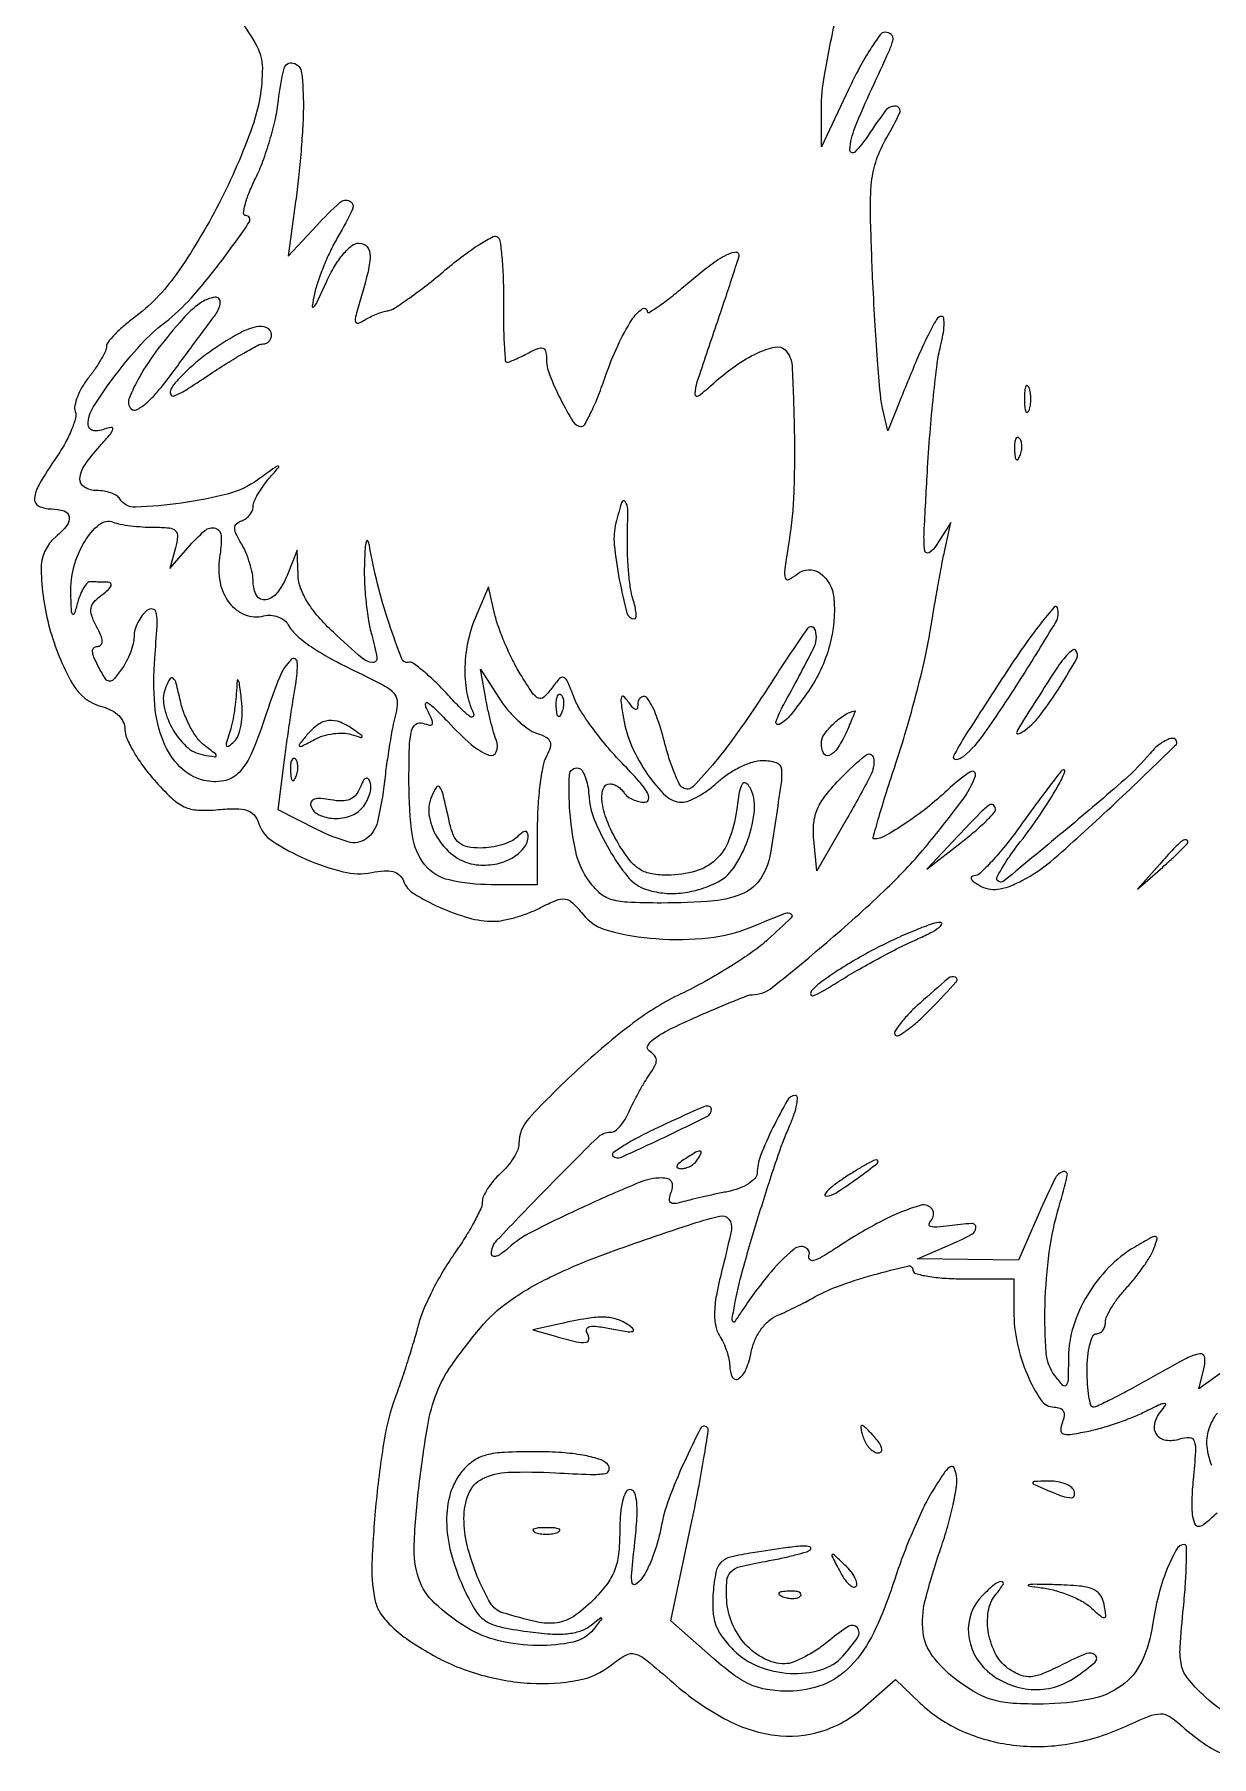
# Model space of a CAD drawing. Extents: x 39 to 1071, y 2 to 926.
# Drawn here: x 389.1 to 517.6, y 2.9 to 190.8 of the extents above; entities that cross this region are included whole.
import ezdxf

# ---------------------------------------------------------------- set-up
doc = ezdxf.new("R2010")
doc.units = 0

msp = doc.modelspace()

# ---------------------------------------------------------------- linework, layer by layer
for points in [[(411.468755, 192.419256, -0.044481), (413.401917, 189.48414, -0.124009), (414, 187.109771, -0.085609), (412.88991, 180.673788, -0.03349), (409.296021, 172.372245, -0.033567), (404.602971, 164.589396, -0.081285), (399.934055, 159.793124, 0.018489), (398.810449, 158.896318, 0.024508), (397.861879, 157.995485, 0.023222), (397.164972, 157.194074, 0.168912), (397, 156.719671, -0.112404), (396.887273, 156.224569, -0.018697), (396.428914, 155.355052, -0.019693), (395.800207, 154.356462, -0.016311), (395.055876, 153.343906, 0.03365), (394.347081, 152.306175, 0.039122), (393.823328, 151.232263, 0.042903), (393.537355, 150.273276, 0.14359), (393.590013, 149.626026, -0.161805), (393.622371, 148.91658, -0.029064), (393.183382, 147.64887, -0.028713), (392.469372, 146.166534, -0.022488), (391.534137, 144.645441, 0.014191), (389.640067, 141.676403, 0.111746), (389.134012, 140.133335, 0.316106), (389.601487, 139.313074, 0.110563), (391, 139, -0.077446), (392.369021, 138.786671, -0.281199), (392.921207, 138.14863, -0.212944), (392.673236, 137.195302, -0.051039), (391.5, 136, 0.228793), (389.854534, 132.395308, 0.061424), (390.785126, 125.991488, 0.060976), (393.26836, 119.929733, 0.206431), (396.591045, 117.387793, -0.059015), (397.576729, 117.0125, -0.078782), (398.344252, 116.442323, -0.089315), (398.830117, 115.726732, -0.104962), (399, 114.926388, 0.105786), (399.203127, 113.977048, 0.026098), (399.934326, 112.550887, 0.02554), (400.963225, 110.970172, 0.023117), (402.180685, 109.446992, 0.021034), (404.079358, 107.459693, 0.082867), (405.471127, 106.505934, 0.097469), (406.977107, 106.135639, 0.035478), (409.184152, 106.188952, -0.021084), (411.14467, 106.292791, -0.082176), (412.340775, 106.108063, -0.134539), (413.094163, 105.609405, -0.10319), (413.58076, 104.745547, 0.17283), (415.077283, 102.775376, 0.041552), (418.741939, 100.793067, 0.042795), (422.830717, 99.405083, 0.110222), (425.931744, 99.336349, -0.031912), (427.293825, 99.519405, -0.08285), (428.27618, 99.425274, -0.119692), (428.955541, 99.054928, -0.117292), (429.395489, 98.411757, 0.163403), (430.530945, 97.036988, 0.033732), (433.342122, 95.540914, 0.036066), (436.535469, 94.376962, 0.070146), (439.217881, 94.006161, 0.048043), (440.294354, 94.112767, 0.022048), (441.665929, 94.446687, 0.021597), (443.089776, 94.928172, 0.027874), (444.346985, 95.497174, -0.020944), (446.086342, 96.313608, -0.137742), (447.032097, 96.430735, -0.156704), (447.838702, 96.029674, -0.029468), (448.963365, 94.796914, 0.159825), (451.772796, 92.983572, 0.045144), (456.978226, 92.111593, 0.045107), (462.699646, 92.19403, 0.072934), (467.408053, 93.397135, -0.003401), (471.081739, 94.902831, -0.262175), (471.68762, 94.82323, -0.463957), (471.713682, 94.378664, -0.005101), (469.210734, 92.045294, -0.032429), (467.533765, 90.702149, -0.012926), (465.076017, 89.075607, -0.012728), (462.326195, 87.45214, -0.015647), (459.677852, 86.084881, 0.051303), (454.475774, 82.911154, 0.024066), (448.431892, 77.836513, 0.018175), (443.108813, 72.539808, 0.190126), (442, 69.729225, -0.101767), (441.862061, 69.058521, -0.03723), (441.4125, 68.1952, -0.03503), (440.765332, 67.297357, -0.035177), (440, 66.5, 0.032751), (439.234634, 65.710305, 0.033781), (438.5875, 64.835196, 0.035875), (438.136124, 64.003994, 0.106845), (438, 63.374249, -0.109758), (437.833279, 62.623902, -0.014676), (437.099866, 61.167952, -0.016389), (436.109058, 59.472084, -0.013113), (434.935714, 57.711136, 0.020367), (433.698891, 55.795278, 0.016146), (432.5168, 53.632709, 0.016435), (431.550091, 51.552824, 0.038692), (431.004154, 49.931899, -0.010111), (430.558183, 48.306255, -0.004734), (429.91865, 46.219892, -0.004688), (429.206637, 44.044259, -0.006557), (428.526693, 42.11454, 0.047613), (427.299832, 37.441182, 0.016331), (426.399128, 30.493189, 0.015172), (425.946219, 23.632164, 0.070486), (426.361877, 19.694302, 0.09499), (426.971661, 18.383143, 0.048568), (428.175257, 17.015791, 0.038061), (429.960934, 15.583967, 0.020025), (432.372465, 14.072968, 0.059047), (437.584756, 11.858631, 0.056027), (443.264133, 10.873009, 0.061085), (448.440594, 11.194999, 0.124771), (452.111571, 12.889262, -0.042846), (453.660332, 13.937537, -0.201746), (454.704941, 14.054209, -0.101847), (455.91855, 13.407019, -0.00722), (458.849688, 10.901107, 0.056056), (464.438411, 6.996776, 0.091532), (469.918622, 5.209596, 0.108145), (475.01474, 5.632357, 0.105972), (479.510681, 8.143522), (483.090954, 11.287043), (485.795477, 8.70714, 0.086668), (490.360278, 5.657906, 0.074191), (495.942111, 4.125678, 0.070549), (501.990875, 4.25315, 0.066092), (507.910908, 6.045111, -0.009173), (510.761344, 7.275786, -0.093618), (512.016501, 7.533536, -0.152977), (513.022133, 7.235899, -0.036566), (514.410908, 6.148112, 0.038756), (517.009886, 4.130688, 0.061112), (519.536036, 2.877415, 0.056568)], [(518.99753, 44.998241), (516.186319, 42.996483), (516.709791, 44.998241, 0.083752), (516.833686, 46.391924, 0.439311), (516.295934, 46.813158, 0.083237), (514.854348, 46.320245, 0.004563), (510.653995, 44, -0.005015), (508.56871, 42.850558, -0.007272), (506.703215, 41.88125, -0.004055), (505.116887, 41.10211, -0.112582), (504.669143, 41, -0.340043), (504.406766, 41.201769, -0.023489), (504.196561, 42.175, -0.025717), (504.048247, 43.466592, -0.015728), (504, 45, -0.023598), (504.07239, 46.532944, -0.037669), (504.29375, 47.825, -0.04382), (504.612873, 48.748945, -0.295869), (505, 49, 0.125213), (505.381375, 49.097028, 0.10078), (505.70625, 49.370189, 0.090252), (505.924593, 49.778794, 0.077842), (506, 50.260218, -0.111641), (506.145925, 50.90562, -0.02644), (506.676064, 51.881621, -0.025914), (507.420537, 52.964529, -0.023012), (508.301495, 54.010218, 0.01842), (509.23292, 55.095436, 0.016011), (510.128431, 56.297122, 0.0163), (510.868765, 57.4375, 0.044768), (511.288965, 58.299134, 0.022629), (511.639158, 59.35937, 0.47407), (511.471432, 59.598528, 0.148221), (510.980992, 59.488602, 0.004693), (509.191758, 58.454203, 0.066044), (506.341838, 56.217327, 0.058108), (504.030287, 53.22261, 0.059126), (502.504262, 49.834173, 0.074378), (501.968197, 46.43812, -0.005098), (501.922961, 43.962649, -0.154174), (501.721384, 43.382498, -0.472075), (501.359764, 43.365006, -0.02235), (500.474182, 44.432944, -0.145364), (499.533635, 46.939914, -0.023983), (499.417352, 52.16282, -0.027017), (499.877278, 57.920181, -0.038513), (500.949675, 62.933768, 0.014619), (501.836722, 66.288867, 0.589403), (501.384735, 66.697325, 0.199389), (500.477888, 65.895605, 0.009742), (498.757983, 62.182252), (496.5, 57.047136), (491, 57.105142), (485.5, 57.163148), (488.75, 58.584442, 0.014733), (491.360553, 59.818943, 0.255468), (491.873787, 60.570147, 0.461489), (491.426743, 61.035255, 0.021552), (488.968582, 60.782081, -0.015126), (487.616772, 60.625279, -0.092886), (486.921933, 60.695004, -0.380858), (486.756857, 60.959625, -0.155064), (486.968582, 61.368582, 0.357976), (487.087838, 62.583172, 0.325548), (485.883368, 63.025143, 0.050877), (481.703033, 61.358209, 0.025343), (476.78477, 58.464776, -0.012136), (475.133964, 57.433985, -0.059733), (474.130835, 56.992514, -0.283538), (473.723523, 57.099696, -0.289537), (473.641759, 57.508821, 0.408191), (473.243439, 58.428577, 0.276736), (472.028174, 58.241246, 0.048406), (469.198328, 55.387296, 0.025996), (466.264447, 51.383964, -0.009549), (465.536623, 50.319097, -0.544687), (465.33755, 50.328134, -0.178261), (465.274113, 50.686713, -0.003699), (465.613659, 52.5, -0.020609), (466.540942, 56.39498, -0.006256), (468.262175, 62.217213, -0.006263), (470.129421, 67.99698, -0.020451), (471.567429, 71.75, 0.019598), (472.047614, 72.996849, 0.036362), (472.321739, 74.045313, 0.04883), (472.385224, 74.786416, 0.410666), (472.169034, 75, 0.270616), (471.301908, 74.493598, 0.013882), (469.723505, 71.504867, 0.020188), (468.360799, 68.434888, 0.094627), (468, 66.545528, -0.191923), (467.769245, 65.966506, -0.062992), (467.046109, 65.373905, -0.05195), (465.995044, 64.857224, -0.038637), (464.75, 64.504798, 0.003584), (463.377859, 64.218386, 0.003104), (461.942473, 63.898679, 0.003124), (460.645724, 63.592848, 0.009119), (459.756292, 63.359952, -0.040093), (458.954101, 63.202185, -0.220638), (458.546417, 63.337409, -0.250639), (458.41798, 63.718522, -0.050117), (458.613281, 64.434609, 0.069463), (458.770167, 65.111652, 0.169132), (458.647014, 65.601945, 0.174509), (458.250102, 65.899983, 0.074772), (457.585032, 66, 0.099164), (455.126884, 65.507641, 0.008475), (449.209594, 62.919529, 0.010184), (443.44083, 60.135548, 0.06649), (440.795661, 58.315076, -0.029057), (440.105386, 57.759764, -0.07104), (439.527476, 57.460711, -0.168855), (439.162524, 57.460297, -0.319604), (439, 57.688585, -0.191526), (439.601319, 59.200815, -0.004447), (445.026909, 64.843018, -0.004364), (450.558589, 70.396278, -0.19715), (452.030198, 71, 0.163592), (452.489114, 71.154279, 0.04941), (453.035859, 71.660938, 0.043646), (453.574957, 72.388857, 0.035544), (454.022363, 73.25, -0.01467), (454.4858, 74.240965, -0.009472), (455.077335, 75.361487, -0.009523), (455.697786, 76.435853, -0.017696), (456.247612, 77.278467, 0.028999), (456.839607, 78.23211, 0.129806), (456.994208, 78.865505, 0.181507), (456.792752, 79.37302, 0.06906), (456.198989, 79.86901, -0.391652), (456.051785, 80.408862, -0.112101), (456.666344, 81.133116, -0.043822), (458.210547, 82.093299, -0.011719), (460.824034, 83.340544, -0.004105), (463.145397, 84.359495, -0.005933), (465.214948, 85.218785, -0.003247), (466.972316, 85.910906, -0.092434), (467.450127, 86, 0.17107), (469.647002, 86.774297, 0.007539), (475.971514, 92.023937, 0.013742), (482.179967, 97.640162, 0.029571), (486.569622, 102.363171, 0.011478), (490.343682, 107.158773, 0.073308), (491.81625, 109.870734, 0.723385), (491.26255, 110.308856, 0.043733), (488.75, 108.316161, -0.021879), (486.542902, 106.40301, -0.020903), (484.144121, 104.659063, -0.018255), (481.952766, 103.314558, -0.129166), (480.755427, 103, -0.496739), (480.649506, 103.139701, -0.00181), (481.298705, 105.423438, -0.006544), (482.103949, 108.086149, -0.003846), (483.132965, 111.25, 0.009503), (484.258214, 114.847597, 0.007172), (485.361977, 118.839062, 0.007257), (486.291114, 122.620608, 0.016626), (486.854343, 125.5, -0.002301), (487.272246, 128.017151, -0.002075), (487.727601, 130.61875, -0.002078), (488.155105, 132.947186, -0.00659), (488.468121, 134.5), (489.114115, 137.5), (487.53765, 135, -0.113908), (486.748249, 134.216964, -0.547786), (486.286628, 134.438685, -0.042527), (486.215464, 136.429119, -0.002092), (486.567007, 143, -0.00554), (486.860066, 147.258253, -0.006117), (487.239557, 151.370313, -0.005718), (487.646448, 154.871488, -0.030952), (488.005808, 156.75, 0.019089), (488.275016, 157.99636, 0.03344), (488.388428, 159.045312, 0.039297), (488.359838, 159.803123, 0.380557), (488.13863, 160, 0.265726), (487.56448, 159.671684, 0.01836), (486.643468, 157.966311, 0.01532), (485.390856, 155.219337, 0.003509), (483.449985, 150.5), (482.24075, 147.5), (481.683815, 150, -0.032307), (481.4389, 151.571513, -0.003529), (481.13567, 155.218533, -0.004307), (480.842417, 159.570546, -0.003466), (480.599867, 164.25458, -0.004908), (480.357623, 171.175206, -0.031389), (480.489423, 174.680454, -0.058665), (481.027089, 177.112975, -0.049619), (482.135203, 179.50458, 0.026179), (483.550183, 182.217875, 0.507417), (483.153814, 182.925199, 0.264281), (482.01832, 182.45066, 0.02215), (480.115048, 179.75, -0.054663), (478.649771, 177.933668, -0.695501), (478.103741, 178.185842, -0.076251), (478.665367, 180.590317, -0.013506), (480.509769, 184.849297, 0.002315), (482.393649, 188.945553, 0.048852), (482.826564, 190.214408, 0.290002), (482.63681, 190.762412, 0.169839), (481.957537, 191, 0.240401), (481.415271, 190.723285, 0.01447), (480.352753, 189.164062, 0.0191), (479.166902, 187.144904, 0.012739), (477.958326, 184.75), (475.001578, 178.5), (475.000789, 182.590037, -0.044566), (475.33224, 186.309368, -0.009677), (476.596984, 192.635956, -0.010473)], [(519.255224, 7.570136, -0.044929), (516.660872, 9.591864, -0.035288), (515.002542, 11.377421, -0.114551), (514.304322, 12.823518, -0.071992), (514.151418, 14.780468, -0.008583), (514.512364, 19.123113, 0.007648), (514.736502, 21.760106, 0.012856), (514.833761, 23.979914, 0.006515), (514.842918, 25.795397, 0.411876), (514.636675, 26, 0.273352), (513.746658, 25.47413, 0.031211), (512.70984, 23.277832, 0.032498), (511.778291, 20.406185, 0.026502), (511.149697, 17.235592, -0.073509), (509.966508, 13.263128, -0.127875), (507.789178, 10.628254, -0.109029), (504.330936, 9.130847, -0.044489), (499.206401, 8.60371, -0.018007), (495.923647, 8.67734, -0.054548), (493.723021, 9.049259, -0.063172), (491.836426, 9.852659, -0.03072), (489.656658, 11.312714, -0.068128), (487.142162, 13.838558, -0.134299), (486.099404, 16.448525, -0.090904), (486.33623, 19.915152, -0.020556), (488.034581, 25.59345, 0.013855), (488.79009, 28.001436, 0.015645), (489.377969, 30.352451, 0.015001), (489.753085, 32.37098, 0.078063), (489.750747, 33.5, 0.069577), (489.482448, 34.377236, 0.443784), (489.088276, 34.499043, 0.110525), (488.48557, 33.931009, 0.007966), (487.223416, 32, 0.028427), (486.230856, 30.209388, 0.01091), (485.050592, 27.61875, 0.010761), (483.888988, 24.745155, 0.013021), (482.928454, 22, -0.032904), (480.714365, 16.397053, -0.080534), (478.208125, 12.755901, -0.107546), (475.182327, 10.716915, -0.094959), (471.441518, 10, -0.038783), (469.096463, 10.182168, -0.067376), (467.228287, 10.738842, -0.056019), (465.354894, 11.85182, -0.019461), (462.922286, 13.846915), (458.587355, 17.693831), (460.76647, 28.04079, 0.004225), (461.572741, 32.036267, 0.006734), (462.187079, 35.46672, 0.00215), (462.662454, 38.422981, 0.239565), (462.542554, 38.79078, 0.508494), (461.82083, 38.677682, 0.011136), (460.014864, 34.960396, 0.01938), (458.366054, 30.96312, 0.041779), (457.48202, 27.755852, -0.024128), (457.117807, 26.225805, -0.020387), (456.590129, 24.647802, -0.020877), (455.98927, 23.247083, -0.052489), (455.407646, 22.302365, -0.078499), (454.71885, 21.651118, -0.540184), (454.364687, 21.796634, -0.070707), (454.309978, 22.907218, -0.004232), (454.646795, 26.25, 0.011378), (454.874532, 28.887614, 0.037939), (454.852873, 30.62459, 0.067214), (454.616957, 31.667149, 0.313184), (454.137681, 32, 0.283537), (453.670459, 31.711888, 0.055562), (453.312142, 30.744243, 0.04086), (453.075127, 29.293618, 0.020074), (453, 27.423077, -0.027208), (452.864676, 24.938059, -0.066343), (452.427323, 23.16086, -0.069969), (451.556508, 21.616759, -0.033059), (450.04626, 19.892414, -0.046272), (447.974541, 18.172352, -0.117237), (446.159642, 17.474604, -0.089181), (443.92248, 17.573699, -0.019777), (440.204847, 18.569465, -0.189119), (438.883072, 19.627616, -0.033385), (437.459633, 22.536019, -0.036269), (436.360285, 25.89954, -0.060923), (436, 28.845437, -0.094953), (436.521395, 31.566236, -0.184314), (437.99736, 33.1723, -0.107814), (440.829695, 33.890236, -0.022478), (445.985966, 33.830951, 0.005204), (449.806151, 33.654955, 0.049906), (451.430203, 33.759198, 0.312279), (451.844386, 34.160171, 0.250456), (451.659699, 34.768872, 0.122617), (450.722468, 35.332438, 0.030624), (448.972092, 35.753622, 0.026687), (446.684094, 36.033094, 0.015852), (443.938457, 36.133309, 0.012076), (440.429796, 36.065342, 0.053905), (438.397788, 35.755687, 0.08767), (436.994911, 35.105793, 0.070471), (435.775551, 33.971145, 0.099643), (434.513195, 31.55834, 0.073947), (434.104926, 28.569801, 0.062348), (434.578093, 25.12212, 0.041352), (435.925093, 21.357161, 0.025471), (437.186548, 18.9173, 0.109811), (438.289324, 17.726039, 0.098854), (439.851763, 17.050412, 0.0186), (442.9327, 16.509256, 0.017105), (445.416185, 16.253874, 0.040492), (447.274018, 16.277421, 0.05542), (448.689011, 16.570653, 0.087602), (449.779569, 17.152095, -0.001672), (450.883741, 18.011239, -0.398052), (451.000377, 17.999565, -0.357148), (451.003793, 17.874609, -0.001585), (450.127555, 16.75, -0.174707), (447.925306, 15.36989, -0.057259), (444.056983, 14.983747, -0.054708), (439.805822, 15.514511, -0.07867), (436.304334, 16.955997, -0.050082), (432.800067, 19.606879, -0.126155), (431.080401, 22.277435, -0.09184), (430.566565, 25.978589, -0.01903), (431.115512, 32.555457, -0.011009), (432.043013, 38.981456, -0.051858), (433.032334, 42.570299, -0.061429), (434.663478, 45.589653, -0.019364), (437.800934, 49.659564, -0.064054), (440.868838, 52.502766, -0.040302), (445.069181, 55.014353, -0.026922), (451.156255, 57.620396, -0.008513), (460.5, 60.859125, -0.016054), (463.88238, 61.848356, -0.292371), (464.902225, 61.514391, -0.227109), (465.183834, 60.35766, -0.010389), (464.237122, 56.288911, 0.012993), (463.590392, 53.442338, 0.037832), (463.345596, 51.442323, 0.05633), (463.444119, 49.960229, 0.095117), (463.891281, 48.802479, -0.03278), (464.315772, 48.01181, -0.025513), (464.674314, 47.104033, -0.026124), (464.921733, 46.220049, -0.055224), (465, 45.513569, 0.113053), (465.283534, 44.275609, 0.449229), (465.944143, 44.088454, 0.155824), (466.777118, 45.090993, 0.046714), (467.3533, 47.016501, -0.052233), (467.756135, 48.31065, -0.054389), (468.414468, 49.474418, -0.057726), (469.263091, 50.406045, -0.077399), (470.2283, 51.014113, 0.006977), (471.207809, 51.453463, 0.005244), (472.273313, 51.96302, 0.005303), (473.265645, 52.463568, 0.012136), (474, 52.866705, -0.043791), (476.784385, 54.173447, -0.019454), (480.647658, 55.421052, -0.010909), (484.440155, 56.396097, -0.483249), (485, 55.952118, 0.336917), (485.283457, 55.579206, 0.024878), (486.615625, 55.279685, 0.026581), (488.391602, 55.068667, 0.01628), (490.5, 55), (496, 55), (496, 51.467881, 0.053814), (496.373541, 48.007245, 0.046105), (497.482251, 44.512331, 0.047874), (498.958038, 41.778609, 0.250051), (500.417589, 41, -0.086456), (501.034558, 40.892515, -0.18624), (501.393646, 40.581849, -0.157233), (501.486136, 40.065954, -0.058038), (501.300778, 39.341433, 0.076631), (501.119237, 38.503852, 0.330857), (501.381061, 38.102965, 0.126202), (502.142597, 38.024926, 0.01211), (503.99358, 38.348716, 0.020268), (505.481655, 38.709603, 0.01235), (507.208193, 39.249658, 0.012371), (508.895912, 39.870689, 0.021355), (510.261822, 40.480727, -0.00449), (511.941667, 41.29999, -0.106385), (512.451394, 41.42085, -0.604642), (512.550824, 41.240555, -0.02727), (512.014315, 40.517249, 0.113835), (511.340782, 39.178169, 0.216897), (511.561329, 38.017895, 0.21052), (512.592219, 37.398833, 0.108712), (514.119057, 37.537787, -0.089258), (515.174946, 37.675066, -0.311266), (515.692766, 37.279554, -0.096381), (515.830434, 36.164399, -0.007087), (515.572118, 33.078464, 0.014929), (515.425165, 30.915356, 0.037081), (515.482492, 29.330352, 0.054453), (515.711215, 28.30309, 0.321132), (516.134458, 28, 0.173446), (516.751104, 28.220545, 0.011469), (518.20363, 29.46875, 0.015507)], [(517.593078, 34.618039, -0.065777), (517.094297, 36.700896, -0.101923), (517.277271, 38.534429, -0.086505), (518.212796, 40.352711, -0.036782)]]:
    msp.add_lwpolyline(points, format="xyb")
for points in [[(418.477367, 182.90915, -0.013143), (418.41104, 180.798726, -0.00598), (418.218837, 178.044142, -0.005916), (417.946973, 175.143577, -0.008088), (417.629047, 172.538993), (416.80336, 166.577986), (419.931099, 169.926241, -0.018526), (422.438192, 172.418285, -0.310398), (423.538508, 172.577163, -0.410679), (423.846323, 171.686945, -0.021652), (422.287664, 168.762981, 0.020779), (421.490606, 167.274008, 0.014735), (420.717055, 165.544005, 0.014909), (420.075354, 163.845299, 0.030299), (419.693635, 162.470283, 0.013699), (419.442704, 161.113037, 0.723602), (419.60323, 161.030801, 0.088203), (419.976374, 161.558484, 0.003365), (420.988934, 163.75, -0.026981), (421.877246, 165.456136, -0.041484), (422.839916, 166.813447, -0.04982), (423.775951, 167.723657, -0.169561), (424.567402, 168, -0.224811), (425.427374, 167.592757, -0.181028), (425.760666, 166.613592, -0.057141), (425.473014, 164.633358, -0.007904), (424.345378, 160.624771, 0.022631), (424.12042, 159.724144, 0.218178), (424.208177, 159.349525, 0.337316), (424.506446, 159.270051, 0.041964), (425.142866, 159.59665, -0.025419), (425.750838, 159.934484, -0.018595), (426.456315, 160.248834, -0.018877), (427.148658, 160.49705, -0.038961), (427.70842, 160.627293, 0.107756), (428.421972, 160.900293, 0.009272), (430.044445, 162.007043, 0.011894), (431.942704, 163.423239, 0.008947), (433.963916, 165.066584, -0.013642), (435.947752, 166.648837, -0.022007), (437.728413, 167.872213, -0.017715), (439.193994, 168.716297, -0.329313), (439.691842, 168.641491, -0.16631), (439.958444, 168.097654, -0.009962), (440.154784, 166.257047, -0.014072), (440.285576, 164.012471, -0.009868), (440.311727, 161.480321, 0.006371), (440.32001, 158.995528, 0.010602), (440.398026, 156.903594, 0.004443), (440.515475, 155.16274, 0.392053), (440.691122, 155, 0.093902), (440.958825, 155.050723, 0.009147), (441.570315, 155.304085, 0.011338), (442.292813, 155.638742, 0.008738), (443.065741, 156.035184, -0.025008), (444.067841, 156.508656, -0.168636), (444.608176, 156.539627, -0.267796), (444.907282, 156.231543, -0.061904), (445, 155.485524, 0.09203), (445.340504, 153.651223, 0.026165), (446.526216, 150.991815, 0.019923), (447.925631, 148.499132, 0.260513), (448.818595, 148, 0.274917), (449.199322, 148.226451, 0.01274), (449.91134, 149.62068, 0.018089), (450.686942, 151.402701, 0.01167), (451.461185, 153.517208, -0.026376), (452.776647, 156.806891, -0.035098), (454.329364, 159.626916, -0.091082), (455.453371, 160.821092, -0.614754), (456, 160.544521, 0.583415), (456.194023, 160.434838, 0.015291), (457.227875, 161.100902, 0.017169), (458.575841, 162.098753, 0.009093), (460.179999, 163.422077, -0.012453), (462.644055, 165.427084, -0.037129), (464.45759, 166.625417, -0.082367), (465.576723, 167.028012, -0.468266), (466, 166.675152, -0.078395), (465.961173, 166.429035, -0.000487), (465.265625, 164.286577, -0.00198), (464.458283, 161.840922, -0.001259), (463.5, 159, 0.001522), (461.429432, 152.850939, 0.07064), (461.191734, 151.549958, 0.629669), (461.592356, 151.338037, 0.025362), (463.25, 152.700723, -0.030888), (465.645237, 154.625826, -0.044549), (467.994372, 155.990294, -0.053599), (469.954954, 156.662008, -0.259863), (471.04302, 156.342641, -0.183424), (471.798414, 154.62348, -0.007645), (472.043116, 147.809686, -0.014184), (471.989209, 140.86104, -0.02998), (471.472611, 135.5, 0.004548), (471.013789, 132.399363, 0.096967), (471.065065, 131.476659, 0.480185), (471.456596, 131.298698, 0.055825), (472.385477, 131.907618, -0.344684), (474.854819, 131.976613, -0.21358), (476.356816, 129.316627, -0.091104), (475.888833, 124.043123, -0.084147), (473.580976, 119.116849, -0.01638), (471.673382, 116.548164, -0.100577), (470.417287, 115.492767, -0.687617), (470.054387, 115.802441, -0.041933), (470.88992, 117.652621, 0.008814), (474.158066, 123.774309, 0.191105), (474.34808, 125.766623, 0.628867), (473.453217, 125.916067, 0.011519), (469.990626, 120.75, -0.009709), (466.40573, 115.359379, -0.021099), (463.40413, 111.398443, -0.019294), (460.98296, 108.688883, -0.352764), (459.911656, 108.5546, -0.141445), (459.49461, 109.014844, -0.017533), (458.937306, 110.262436, -0.019562), (458.37302, 111.828071, -0.015034), (457.876457, 113.576354, 0.024995), (457.012456, 116.402891, 0.063266), (456.03534, 118.312273, 0.38017), (455.392109, 118.472986, 0.276044), (454.984687, 117.809017, -0.049349), (454.923682, 117.258251, -0.404124), (454.733204, 117.129678, -0.179296), (454.43101, 117.306408, -0.016918), (453.900495, 118, 0.057583), (453.422447, 118.529728, 0.556043), (453.186063, 118.458326, 0.100802), (453.147301, 117.829686, 0.007933), (453.407639, 116.165842, 0.060715), (454.337583, 113.076132, 0.048021), (456.041223, 110.027616, 0.04993), (458.027193, 107.695244, 0.193789), (459.753643, 107, 0.096091), (460.538651, 107.152271, 0.031989), (461.599396, 107.660938, 0.030476), (462.730081, 108.388919, 0.030334), (463.765738, 109.25, -0.043003), (464.860875, 110.114624, -0.034475), (466.169872, 110.852741, -0.035609), (467.485234, 111.367961, -0.070856), (468.587337, 111.546566, -0.084616), (470.071283, 111.322828, -0.300434), (470.638937, 110.604275, -0.058456), (470.584426, 108.894895, -0.001575), (469.446207, 101.454797, -0.100681), (468.443825, 98.756133, -0.147185), (466.55442, 97.091641, -0.087356), (463.26868, 96.232836, -0.020349), (457.54991, 96, -0.010997), (453.79736, 96.082547, -0.070554), (451.934747, 96.43085, -0.114722), (450.665165, 97.216559, -0.050813), (449.408221, 98.75, -0.093432), (448.201714, 101.613462, -0.034089), (447.566448, 105.985373, -0.031474), (447.513657, 109.979221, -0.465587), (448.494678, 110.724388, -0.193536), (448.886679, 110.45377, -0.053578), (449.236874, 109.776447, -0.045733), (449.499764, 108.857789, -0.03428), (449.62452, 107.812454, 0.084072), (450.218744, 105.129976, 0.035958), (451.846651, 101.824622, 0.034616), (453.848837, 98.889996, 0.134926), (455.602023, 97.599224, 0.0564), (457.434529, 97.124025, 0.05322), (459.363842, 97.057036, 0.04984), (461.376996, 97.405157, 0.039195), (463.458279, 98.162945, 0.138541), (465.434181, 99.836892, 0.062612), (466.977269, 102.893191, 0.062972), (467.705331, 106.200031, 0.151426), (467.189026, 108.626712, 0.139027), (466.742158, 109.072608, 0.412948), (466.366218, 108.966452, 0.084598), (466.049017, 108.079777, 0.010357), (465.731581, 106.035457, -0.058849), (464.922066, 102.876931, -0.113206), (463.467479, 100.722723, -0.118254), (461.268504, 99.475264, -0.06782), (458.235302, 99.031803, -0.045254), (456.491837, 99.172816, -0.095055), (455.225001, 99.650659, -0.086144), (454.148362, 100.598948, -0.032337), (452.98904, 102.25, -0.035984), (451.721647, 104.710847, -0.062486), (451.08997, 106.917143, -0.107495), (451.180693, 108.424121, -0.335974), (451.940983, 109, -0.089642), (452.346558, 108.926698, -0.053229), (452.7871, 108.70625, -0.051032), (453.193797, 108.382515, -0.06081), (453.5, 108, 0.098405), (453.856715, 107.616902, 0.052414), (454.420936, 107.29375, 0.049304), (455.090543, 107.07417, 0.054641), (455.767225, 107, 0.369679), (456.152446, 107.329901, 0.173277), (456.019984, 108.02337, 0.049293), (455.092383, 109.294552, 0.011153), (453.266298, 111.25, -0.018423), (451.597586, 113.089824, -0.016819), (450.015203, 115.102855, -0.017104), (448.724158, 116.996676, -0.051171), (448.026565, 118.398017, 0.010204), (447.31354, 120.18298, 0.194286), (446.897797, 120.599686, 0.321562), (446.43435, 120.496307, 0.024433), (445.580055, 119.440369, -0.044914), (444.719595, 118.461556, -0.305661), (444.117077, 118.360234, -0.140995), (443.469291, 118.913455, -0.009363), (442.144995, 121.001972, -0.020676), (441.298869, 122.532431, -0.014763), (440.475342, 124.30853, -0.014944), (439.789892, 126.051146, -0.030633), (439.379346, 127.45962), (438.691862, 130.5), (437.391035, 127.5, 0.046327), (436.470717, 124.690452, 0.048121), (436.098699, 121.795309, 0.050941), (436.291673, 119.049497, 0.069036), (437.048831, 116.684259, -0.290861), (437.008968, 116.349266, -0.392513), (436.723509, 116.309568, -0.044209), (435.8011, 117.083745, -0.011217), (434.450283, 118.5, 0.013976), (432.989201, 120.015037, 0.020571), (431.617002, 121.254056, 0.016604), (430.443411, 122.165071, 0.2278), (429.92692, 122.258489, -0.388427), (429.206883, 122.626022, -0.009204), (427.8397, 126.497802, -0.017793), (426.568722, 130.828627, -0.021109), (425.689809, 135, 0.08217), (425.518842, 135.500079, 0.676455), (425.353394, 135.481455, 0.051551), (425.213468, 134.647279, 0.008244), (425.136182, 132.993398, 0.0191), (425.151856, 131.030756, 0.01398), (425.313248, 128.857862, 0.014166), (425.582446, 126.805613, 0.030145), (425.930194, 125.243398, -0.02661), (426.503047, 122.752998, -0.487577), (426.030787, 122.229972, -0.16339), (424.896144, 122.702854, -0.007548), (421.75, 125.540516, -0.025999), (420.122267, 127.219758, -0.040787), (418.928235, 128.835885, -0.048647), (418.177389, 130.360699, -0.080546), (417.893619, 131.763458), (417.787239, 134.5), (416.700578, 131.75, -0.067896), (415.647795, 129.876251, -0.183745), (414.376828, 129.079642, -0.321649), (413.398301, 129.523638, -0.131358), (413, 131.013569, 0.048177), (412.910802, 131.937152, 0.025329), (412.632812, 133.057545, 0.024951), (412.228731, 134.186399, 0.034944), (411.75, 135.144222, -0.021008), (411.152623, 136.260569, -0.112809), (411, 136.928426, -0.209739), (411.19751, 137.378558, -0.099419), (411.75, 137.713987, 0.070977), (412.227854, 137.968358, 0.064659), (412.632812, 138.35327, 0.068292), (412.906752, 138.804862, 0.102581), (413, 139.254593, -0.10213), (413.113497, 139.804449, -0.027182), (413.514063, 140.609984, -0.026389), (414.080188, 141.495996, -0.024474), (414.75, 142.340964, 0.004252), (415.792666, 143.552287, 0.687824), (415.730996, 143.664425, 0.121415), (415.393939, 143.530318, 0.001518), (413.5, 142.1686, -0.092508), (410.307086, 140.658019, -0.030251), (405.17872, 139.634859, -0.02427), (400.146967, 139.191373, -0.270471), (398.437788, 140.100662, 0.120218), (398.087294, 140.445961, 0.048266), (397.475075, 140.735819, 0.044116), (396.72471, 140.933468, 0.04237), (395.940983, 141, -0.132331), (394.585417, 141.365161, -0.284368), (394.095363, 142.282982, -0.135724), (394.615905, 143.785597, -0.033666), (396.25, 145.845678, 0.007266), (397.413638, 147.163435, 0.111535), (397.695486, 147.696091, 0.543441), (397.522426, 147.889061, 0.047304), (396.75, 147.691514, -0.052539), (396.049639, 147.520169, -0.108481), (395.490641, 147.565637, -0.160158), (395.135985, 147.816105, -0.160939), (395, 148.227634, -0.142804), (395.550068, 150.114308, -0.01948), (397.915638, 153.525473, -0.023552), (400.738265, 156.92888, -0.04447), (403.364015, 159.338183, 0.048356), (406.223313, 162.002925, 0.019063), (409.634443, 166.171094, 0.013083), (412.572918, 170.273577, 0.601536), (412.187596, 171, -0.439881), (411.952249, 171.256725, -0.042698), (412.114387, 172.189097, -0.032942), (412.551983, 173.49479, -0.017554), (413.253707, 175.04799, 0.027148), (414.058006, 176.92327, 0.016274), (414.816856, 179.22598, 0.016274), (415.424385, 181.573421, 0.027122), (415.762642, 183.586525, -0.031588), (416.373272, 187.032207, -0.415965), (417.375583, 187.638294, -0.314507), (418.288932, 186.59028, -0.028146)], [(405.337923, 159.75, 0.01935), (402.61228, 156.451563, 0.032464), (400.621897, 153.459488, 0.035366), (399.450661, 151.043437, 0.300071), (399.681444, 149.918556, 0.326384), (400.283303, 149.824864, 0.057981), (401.287678, 150.500798, 0.039561), (402.563476, 151.781406, 0.017257), (404.054399, 153.663566, -0.000259), (405.474172, 155.586746, -0.000262), (406.890871, 157.501584, -0.000255), (408.126173, 159.167638, -0.001066), (408.871972, 160.167965, 0.132549), (409.412305, 161.523851, 0.484343), (408.851331, 162.083669, 0.129893), (407.177397, 161.422711, 0.051821)], [(408.757105, 156.480917, 0.019921), (407.262849, 155.376062, 0.019059), (405.838299, 154.140096, 0.019399), (404.666612, 152.953927, 0.062347), (404.026546, 152.049601, 0.223424), (403.998111, 151.500828, 0.40514), (404.375703, 151.335331, 0.051809), (405.639154, 151.961791, 0.007127), (408.102064, 153.568684, -0.007587), (410.120811, 154.883143, -0.010598), (411.967404, 155.992051, -0.007248), (413.533583, 156.858076, -0.123272), (414.100489, 157, 0.110392), (414.443647, 157.076698, 0.099947), (414.735769, 157.29375, 0.094914), (414.931701, 157.618195, 0.088737), (415, 158, 0.298999), (414.497852, 158.764644, 0.163261), (413.333562, 158.86382, 0.067426), (411.383662, 158.100023, 0.022218)], [(497.157895, 151, 0.017491), (497.189089, 150.10856, 0.078554), (497.306058, 149.601562, 0.447206), (497.474999, 149.540618, 0.174857), (497.662281, 149.75, 0.057986), (497.818615, 150.320008, 0.037979), (497.87034, 151, 0.037979), (497.818615, 151.679992, 0.057986), (497.662281, 152.25, 0.174857), (497.474999, 152.459382, 0.447206), (497.306058, 152.398438, 0.078554), (497.189089, 151.89144, 0.017491)], [(496.078947, 145.416667, 0.018894), (496.137993, 144.670344, 0.168741), (496.279315, 144.37858, 0.470617), (496.461564, 144.395823, 0.054073), (496.683114, 144.8125, 0.051402), (496.839148, 145.359369, 0.05415), (496.876576, 145.916927, 0.060344), (496.797407, 146.402231, 0.126455), (496.604167, 146.729167, 0.296942), (496.385309, 146.77538, 0.208169), (496.200665, 146.592839, 0.077125), (496.089945, 146.112848, 0.028489)], [(452.579953, 137.462534, 0.086429), (452.404927, 135.084719, 0.023084), (452.955794, 131.31531, 0.015535), (453.788321, 127.632843, 0.341796), (454.605932, 127, 0.379672), (454.765308, 127.141405, 0.048434), (454.776542, 127.639237, 0.037411), (454.671111, 128.3415, 0.020885), (454.4441, 129.176126, -0.040203), (454.183648, 130.303877, -0.013492), (453.981805, 131.983153, -0.013326), (453.857701, 133.86109, -0.014853), (453.840214, 135.676126, 0.006077), (453.866175, 138.955521, 0.153732), (453.596609, 139.799048, 0.621997), (453.219152, 139.739501, 0.013889)], [(402.149175, 137, -0.021647), (403.818466, 136.927697, -0.170071), (404.515423, 136.613532, -0.231566), (404.74614, 135.991685, -0.042313), (404.514531, 134.75), (403.894288, 132.5), (405.857436, 134.75, -0.032625), (407.734098, 136.637024, -0.261483), (408.889002, 136.88489, -0.326418), (409.515216, 136.043237, -0.042404), (409.334528, 133.67403, 0.089414), (409.38127, 131.000081, 0.113872), (410.390132, 128.756638, 0.137155), (412.109937, 127.45243, 0.159325), (414.151433, 127.32935, -0.079498), (414.924844, 127.404697, -0.073632), (415.705157, 127.239564, -0.076654), (416.376305, 126.865425, -0.100089), (416.833221, 126.333534, 0.087881), (417.825423, 125.120317, 0.033398), (419.581224, 123.804306, 0.024301), (422.160501, 122.300569, 0.009521), (425.851979, 120.470723, -0.024036), (427.576517, 119.552607, -0.102994), (428.429913, 118.769391, -0.15252), (428.724129, 117.882402, -0.075351), (428.56532, 116.69397, 0.023262), (428.27991, 115.511017, 0.006216), (427.937288, 113.604327, 0.006286), (427.601711, 111.425163, 0.006451), (427.324153, 109.256929, -0.028573), (426.559427, 104.842946, -0.183419), (425.317745, 102.994401, -0.230124), (423.349234, 102.668367, -0.045909), (419.945292, 104.02791), (415.738175, 106.174221), (416.387682, 111.33711, -0.003052), (416.681404, 113.562126, -0.00237), (417.027274, 115.979815, -0.002396), (417.371352, 118.231665, -0.005789), (417.652942, 119.892048, 0.057216), (417.810622, 122.304561, 0.648321), (417.155581, 122.559659, 0.101432), (415.897994, 120.679806, 0.018654), (414.458639, 116.738238, -0.020083), (412.890359, 112.48142, -0.08955), (411.455697, 110.251846, -0.158614), (409.782583, 109.325189, -0.10971), (407.602824, 109.384837, -0.135705), (405.012979, 110.852816, -0.101472), (403.19797, 113.60436, -0.075617), (402.262321, 117.601842, -0.039789), (402.265194, 122.714988, 0.005722), (402.505083, 126.203646, 0.056249), (402.42394, 127.672948, 0.316449), (402.026065, 128.074736, 0.221012), (401.387159, 127.90635, 0.061824), (400.856213, 127.341629, 0.044132), (400.407478, 126.5979, 0.044581), (400.101563, 125.79871, 0.069228), (400, 125.068685, -0.061955), (399.902979, 124.288688, -0.029926), (399.598043, 123.327938, -0.029122), (399.155476, 122.351109, -0.036953), (398.631635, 121.510909, -0.016708), (397.740974, 120.37457, -0.253701), (397.291005, 120.197096, -0.229595), (396.867703, 120.469977, -0.013858), (396.096451, 121.819779, -0.022925), (395.624091, 122.808843, -0.08911), (395.475276, 123.46825, -0.21034), (395.620747, 123.842834, -0.199), (396, 124, 0.197138), (396.380476, 124.156078, 0.211658), (396.527055, 124.528385, 0.08966), (396.379712, 125.18441, 0.022909), (395.908572, 126.170835, -0.036275), (395.37655, 127.365778, -0.133694), (395.310632, 128.18239, -0.144539), (395.668491, 128.882797, -0.045025), (396.564518, 129.670835, 0.029), (397.186398, 130.183422, 0.096024), (397.498403, 130.609558, 0.293653), (397.463701, 130.873533, 0.220691), (397.19113, 131, -0.004223), (396.680153, 131.004316, -0.003375), (396.129582, 131.017336, -0.003412), (395.620137, 131.036305, -0.008622), (395.25, 131.059017, 0.228626), (394.917772, 130.929776, 0.048431), (394.529281, 130.422424, 0.041618), (394.153497, 129.689034, 0.028956), (393.84968, 128.809017, -0.008653), (393.471479, 127.550094, -0.605334), (393.299768, 127.520091, -0.154182), (393.169883, 127.87684, -0.003219), (393.09968, 129.785183, -0.073858), (393.440931, 132.685659, -0.068383), (394.611397, 135.44548, -0.084804), (396.191435, 137.295416, -0.271686), (397.729707, 137.550227, 0.045691), (398.481384, 137.338069, 0.014978), (399.619396, 137.161629, 0.014782), (400.900946, 137.040418, 0.016186)], [(494.97456, 120.866605, 0.001752), (490.776967, 114.370266, 0.025691), (489.42652, 112.005021, 0.590105), (489.66481, 111.655821, 0.149557), (490.499393, 112, 0.069318), (492.857998, 114.560795, 0.010349), (496.736278, 120.413569, 0.005471), (500.590913, 126.650563, 0.219522), (500.763712, 128.208864, 0.582105), (500.409588, 128.278708, 0.010886), (498.922301, 126.474619, 0.014672), (497.089194, 124.003954, 0.007955)], [(500.635458, 121.531208, 0.000944), (497.165644, 116.138637, 0.025187), (496.31724, 114.655149, 0.674424), (496.498501, 114.447466, 0.084258), (497.255181, 114.862418, 0.063459), (498.98643, 116.63243, 0.021354), (501.044239, 119.609059, 0.012865), (502.873651, 122.685718, 0.335867), (502.749526, 123.583807, 0.360052), (502.461993, 123.610972, 0.043437), (501.931092, 123.178283, 0.035894), (501.296967, 122.467401, 0.020751)], [(403.473088, 119.593177, 0.148309), (403.255879, 117.553213, 0.078176), (404.123922, 115.13343, 0.078081), (405.694684, 113.094031, 0.147033), (407.534374, 112.16723, 0.005127), (408.822186, 111.953533, 0.42291), (408.967818, 112.06333, 0.264501), (408.879205, 112.277335, 0.003319), (407.664839, 113.20901, -0.074405), (406.905535, 113.985089, -0.032864), (406.141223, 115.203554, -0.03161), (405.48669, 116.625733, -0.036853), (405.055094, 118.048855, 0.007833), (404.592578, 119.968349, 0.137185), (404.274491, 120.517787, 0.476861), (403.936563, 120.47821, 0.040955)], [(411.160037, 118.831787, -0.016863), (411.051521, 117.676196, -0.012535), (410.856902, 116.409275, -0.012704), (410.61268, 115.222178, -0.027835), (410.352821, 114.331787, 0.011607), (410.048611, 113.402624, 0.248112), (410.102382, 113.127795, 0.410575), (410.316268, 113.103738, 0.019195), (410.925664, 113.622842, 0.119273), (411.373127, 114.291967, 0.043656), (411.673046, 115.398219, 0.039647), (411.804383, 116.730792, 0.03517), (411.732879, 118.122842, 0.001885), (411.491988, 120.033731, 0.138486), (411.369406, 120.320151, 0.679001), (411.258999, 120.28578, 0.004025)], [(443.93025, 114.522138, -0.042162), (444.945333, 114.102977, -0.17532), (445.388649, 113.62501, -0.180061), (445.417185, 112.982565, -0.044901), (444.999247, 111.998593, 0.07567), (444.611713, 110.904248, 0.015998), (444.293529, 108.898135, 0.016408), (444.073399, 106.524889, 0.01492), (444, 104.065741), (444, 98), (439, 98, -0.05531), (434.383939, 98.512194, -0.168774), (431.74302, 100.151078, -0.138281), (430.380705, 103.318615, -0.03285), (430, 109.106989, -0.006614), (430.051279, 112.98328, -0.050782), (430.283019, 114.784804, -0.176846), (430.767414, 115.524985, -0.25738), (431.523139, 115.629494, 0.040431), (432.294978, 115.402871, 0.407635), (432.551358, 115.566975, 0.165842), (432.503618, 116.036124, 0.011013), (431.903133, 117.272505, -0.151637), (431.819984, 117.747857, -0.551376), (432.042125, 117.851134, -0.052263), (432.876305, 117.180637, -0.009425), (434.264864, 115.75, 0.02484), (436.805453, 113.288924, 0.08955), (438.730145, 112.132043, 0.410694), (439.533498, 112.487717, 0.188111), (439.536958, 113.75, -0.021821), (439.240483, 114.628432, -0.008472), (438.904411, 115.867188, -0.008369), (438.585143, 117.22317, -0.010264), (438.334316, 118.5), (437.808694, 121.5), (439.83535, 118.339286, 0.032713), (440.763364, 117.081267, 0.029888), (441.874223, 115.914205, 0.031178), (442.994737, 114.993216, 0.079745)], [(446.683114, 116.8125, -0.054073), (446.461564, 116.395823, -0.470617), (446.279315, 116.37858, -0.168741), (446.137993, 116.670344, -0.018894), (446.078947, 117.416667, -0.028489), (446.089945, 118.112848, -0.077125), (446.200665, 118.592839, -0.208169), (446.385309, 118.77538, -0.296942), (446.604167, 118.729167, -0.126455), (446.797407, 118.402231, -0.060344), (446.876576, 117.916927, -0.05415), (446.839148, 117.359369, -0.051402)], [(477.655915, 114.507802, -0.035494), (476.720941, 112.817457, -0.155146), (475.848383, 112.102042, -0.398692), (475.242924, 112.343753, -0.108474), (475, 113.45031, -0.156763), (475.297061, 114.374512, -0.045644), (476.287524, 115.519381, -0.046095), (477.524678, 116.508075, -0.097682), (478.655915, 116.969591, -0.591805), (478.692661, 116.92549, -0.002943), (478.42648, 116.258984, -0.007714), (478.088143, 115.461578, -0.004395)], [(418.872445, 114.33628, 0.005338), (418.040998, 113.306166, 0.446648), (418.071977, 113.12754, 0.264513), (418.312043, 113.117507, 0.003526), (419.677558, 113.832694, -0.04859), (420.645204, 114.233184, -0.038498), (421.7508, 114.478507, -0.03974), (422.82198, 114.544961, -0.074132), (423.677558, 114.402082, 0.003961), (424.727331, 114.070963, 0.332718), (424.876683, 114.124597, 0.397415), (424.851996, 114.265939, 0.004433), (424, 114.890355, 0.057242), (422.514354, 115.719869, 0.126294), (421.237385, 115.904534, 0.130714), (420.058122, 115.450402, 0.063458)], [(510.872445, 112.328673, -0.041321), (508.103852, 109.474117, -0.005806), (501.855678, 104.141783, -0.001479), (494.940946, 98.41258, -0.386239), (494.219257, 98.44741, -0.325413), (494.164972, 98.79214, -0.015186), (494.768285, 99.887649, -0.020208), (495.62723, 101.215499, -0.01257), (496.734753, 102.703886, 0.017914), (498.83774, 105.594031, 0.015963), (500.814894, 108.738619, 0.047075), (501.558985, 110.338699, 0.810175), (501.295998, 110.5, 0.025677), (500.736545, 109.846208, 0.002725), (499.521761, 108.251563, 0.003358), (498.09717, 106.333536, 0.002692), (496.588422, 104.25, -0.013398), (495.063753, 102.236665, -0.018878), (493.591629, 100.533255, -0.015342), (492.303421, 99.233989, -0.185301), (491.664831, 98.969591, 0.171071), (491.389322, 98.864325, 0.354912), (491.349681, 98.652367, 0.109114), (491.635037, 98.32343, 0.027813), (492.227701, 97.93238, 0.079478), (493.189209, 97.560542, 0.078712), (494.222048, 97.505452, 0.062987), (495.405114, 97.781985, 0.030465), (496.829493, 98.411827, 0.060764), (500.406328, 100.851678, 0.008585), (507.019379, 106.855837, 0.004506), (513.660355, 113.210336, 0.659465), (513.372445, 113.958011, 0.112471), (512.84367, 113.858082, 0.041727), (512.172953, 113.496713, 0.038736), (511.480883, 112.965088, 0.037723)], [(417.078947, 110.416667, 0.018894), (417.137993, 109.670344, 0.168741), (417.279315, 109.37858, 0.470617), (417.461564, 109.395823, 0.054073), (417.683114, 109.8125, 0.051402), (417.839148, 110.359369, 0.05415), (417.876576, 110.916927, 0.060344), (417.797407, 111.402231, 0.126455), (417.604167, 111.729167, 0.296942), (417.385309, 111.77538, 0.208169), (417.200665, 111.592839, 0.077125), (417.089945, 111.112848, 0.028489)], [(477.829673, 105.260981), (474.5, 99.5), (474.177152, 102.877233, -0.048259), (474.17927, 104.740299, -0.079337), (474.577387, 106.261805, -0.065369), (475.495316, 107.776548, -0.023607), (477.163376, 109.668561, -0.028706), (479.85658, 112.145645, -0.581556), (480.689352, 111.825258, -0.157902), (480.37537, 109.918267, -0.011916)], [(424.671083, 108.585239, -0.081553), (424.201559, 107.782333, -0.122457), (423.55137, 107.303075, -0.101515), (422.657976, 107.132036, -0.043955), (421.447927, 107.254705, 0.029383), (420.396779, 107.392273, 0.089676), (419.684154, 107.315376, 0.190888), (419.333692, 107.041354, 0.21515), (419.288693, 106.618905, 0.205414), (420.157023, 105.634662, 0.102135), (421.803582, 105.233242, 0.092754), (423.616742, 105.506187, 0.136763), (424.932046, 106.418121, 0.050766), (425.382432, 107.088926, 0.047823), (425.69909, 107.850043, 0.051367), (425.844806, 108.583778, 0.104162), (425.778061, 109.165816, 0.101253), (425.556962, 109.548799, 0.344885), (425.292077, 109.597325, 0.15263), (424.992838, 109.297754, 0.028886)], [(432.449258, 107.593177, 0.146349), (432.226092, 105.352453, 0.098283), (433.204655, 102.95346, 0.094784), (435.068384, 101.040037, 0.124157), (437.342015, 100.177742, 0.073968), (439.383582, 100.243539, 0.082033), (441.240261, 100.907812, 0.097683), (442.538769, 102.00605, 0.170117), (443, 103.322445, 0.11323), (442.914763, 103.694007, 0.315231), (442.693184, 103.817675, 0.142776), (442.327419, 103.669322, 0.029119), (441.8, 103.2, -0.086709), (441.143856, 102.739049, -0.036679), (440.135597, 102.3525, -0.034881), (438.971784, 102.088533, -0.038345), (437.819052, 102, -0.045565), (436.387491, 102.130731, -0.125596), (435.474367, 102.551743, -0.124364), (434.869413, 103.361831, -0.044253), (434.431581, 104.75, 0.00398), (433.727094, 107.827492, 0.094243), (433.364947, 108.636423, 0.534424), (432.988136, 108.629009, 0.044932)], [(489.946167, 103.340391), (486.5, 99.680781), (490.249971, 102.590391, 0.011629), (491.686627, 103.759618, 0.016704), (492.898396, 104.865615, 0.012519), (493.833154, 105.824688, 0.189077), (493.999971, 106.25, 0.244864), (493.768244, 106.694845, 0.318349), (493.322116, 106.692111, 0.044673), (492.331996, 105.837927, 0.003579)], [(511.924314, 100.25), (509.5, 97.5), (512.25, 99.924314, 0.006223), (513.303915, 100.876984, 0.009492), (514.192188, 101.732156, 0.004632), (514.918342, 102.471891, 0.194102), (515, 102.674314, 0.426412), (514.773973, 102.891157, 0.157803), (514.311864, 102.720118, 0.038158), (513.422009, 101.901388, 0.007047)], [(480.938062, 91.030964, 0.012808), (478.703291, 89.803165, 0.013749), (476.587512, 88.489907, 0.013386), (474.836757, 87.266879, 0.06121), (473.938062, 86.414755, 0.220802), (473.836941, 86.026986, 0.45993), (474.073453, 85.888695, 0.047914), (475.117688, 86.366111, 0.009384), (476.887779, 87.435212, -0.010077), (478.866946, 88.626851, -0.006584), (481.194612, 89.924682, -0.006622), (483.497979, 91.130358, -0.012578), (485.387779, 92.028883, 0.012924), (486.871069, 92.735388, 0.036631), (487.85141, 93.32783, 0.1447), (488.131599, 93.683994, 0.525367), (488, 93.881264, 0.088651), (487.117565, 93.737212, 0.011241), (485.306806, 93.053285, 0.012895), (483.17758, 92.129356, 0.010395)], [(485.766465, 85.082645, 0.017233), (484.555642, 83.923316, 0.0285), (483.627248, 82.855511, 0.028304), (483.023347, 81.976747, 0.345572), (483.069042, 81.597625, 0.345072), (483.4613, 81.549992, 0.023249), (484.462187, 82.220437, 0.025537), (485.678676, 83.219868, 0.015551), (487.01452, 84.51498, 0.006248), (489.727631, 87.385108, 0.510709), (489.623478, 87.90005, 0.291276), (488.869955, 87.793864, 0.005587)], [(457.104664, 71.468901, 0.011462), (455.074238, 70.466474, 0.020255), (453.454566, 69.534751, 0.016655), (452.280869, 68.738937, 0.460757), (452.25523, 68.411437, 0.31166), (453.124926, 68.252137, 0.005123), (457.841658, 70.434351, 0.005312), (462.501752, 72.709604, 0.283762), (463, 73.516846, 0.340439), (462.778266, 73.804762, 0.149246), (462.266798, 73.785298, 0.024197), (461.06501, 73.301485, 0.001141)], [(460, 68, 0.027275), (459.445888, 67.597454, 0.147021), (459.239151, 67.292684, 0.37991), (459.327599, 67.095709, 0.102799), (459.690983, 67.015313, 0.074131), (460.192374, 67.083483, 0.053889), (460.713662, 67.298248, 0.054031), (461.175433, 67.618541, 0.075854), (461.5, 68, 0.034464), (461.886554, 68.734105, 0.541951), (461.758161, 68.931144, 0.136158), (461.281145, 68.798791, 0.008108)], [(477.5, 66, 0.014005), (476.414971, 65.236858, 0.034306), (475.675, 64.601403, 0.08814), (475.38997, 64.199463, 0.555245), (475.5, 64.028825, 0.140606), (476.570777, 64.354227, 0.011876), (478.978394, 65.994855, 0.013649), (481.117862, 67.618597, 0.696618), (481, 67.971175, 0.129776), (480.681502, 67.897666, 0.006995), (479.765625, 67.398597, 0.010544), (478.685655, 66.760004, 0.007467)], [(446.5, 50.093311), (443.5, 49.423251), (446, 48.72528, 0.009793), (448.28488, 48.135349, 0.086156), (449.322977, 48.071738, 0.383321), (449.631257, 48.417594, 0.138246), (449.433912, 49.106933, -0.238444), (449.397392, 49.533393, -0.262343), (449.718493, 49.790386, -0.07439), (450.591142, 49.802014, -0.015027), (452.124895, 49.546258, 0.007882), (453.762588, 49.249062, 0.090887), (454.413354, 49.260465, 0.571951), (454.489339, 49.480206, 0.064085), (454, 49.924012, 0.070984), (452.713076, 50.572744, 0.075799), (451.324896, 50.816581, 0.048258), (449.464366, 50.678891, 0.012359)], [(479.638374, 37.5, 0.054778), (479.934012, 36.926337, 0.05745), (480.343184, 36.440625, 0.064053), (480.798443, 36.11007, 0.125677), (481.229434, 36, 0.214681), (481.515803, 36.128897, 0.22275), (481.603286, 36.425778, 0.100348), (481.42795, 36.903434, 0.035237), (481, 37.5, 0.012711), (480.49792, 38.074599, 0.017822), (480.019109, 38.559375, 0.014236), (479.604143, 38.928855, 0.176553), (479.40894, 39, 0.407084), (479.311504, 38.904913, 0.044074), (479.333541, 38.559375, 0.034664), (479.442315, 38.075405, 0.019009)], [(499.5, 32, 0.014943), (501.302905, 31.288301, 0.086739), (502.306306, 31.112913, 0.378432), (502.631038, 31.399772, 0.170953), (502.5, 32, 0.125173), (502.107776, 32.378939, 0.049915), (501.419912, 32.685604, 0.045307), (500.574959, 32.882619, 0.042673), (499.690983, 32.929715, 0.003282), (498.224154, 32.873019, 0.343362), (498.080266, 32.750168, 0.352087), (498.165583, 32.58405, 0.003353)], [(443.75, 27.337719, 0.057986), (444.320008, 27.181385, 0.037979), (445, 27.12966, 0.037979), (445.679992, 27.181385, 0.057986), (446.25, 27.337719, 0.174857), (446.459382, 27.525001, 0.447206), (446.398438, 27.693942, 0.078554), (445.89144, 27.810911, 0.017491), (445, 27.842105, 0.017491), (444.10856, 27.810911, 0.078554), (443.601562, 27.693942, 0.447206), (443.540618, 27.525001, 0.174857)], [(467.5, 25.108095, 0.021318), (465.100693, 24.637953, 0.139203), (464.041082, 24.04141, 0.149852), (463.49294, 22.998532, 0.025948), (463.190474, 20.764072, 0.034766), (463.164566, 18.795379, 0.070807), (463.467745, 17.282069, 0.072898), (464.173595, 15.941484, 0.038824), (465.395019, 14.514072, 0.102116), (468.126497, 12.717176, 0.080438), (471.591414, 11.950292, 0.084891), (474.941489, 12.327377, 0.139333), (477.345012, 13.828741, 0.033499), (478.97408, 15.890945, 0.331683), (478.93368, 16.928706, 0.378688), (477.988258, 17.088422, 0.035731), (475.923275, 15.588894, -0.026164), (474.612246, 14.598044, -0.026981), (473.217918, 13.760488, -0.027973), (471.936842, 13.171337, -0.094054), (471.034059, 13, -0.11905), (468.772575, 13.546201, -0.089533), (466.732171, 15.105583, -0.084345), (465.269995, 17.379995, -0.088445), (464.672225, 19.972321, -0.029697), (464.691436, 22.065671, -0.181665), (465.132218, 23.031963, -0.13836), (466.169025, 23.609801, -0.014872), (468.888096, 24.171562, 0.008928), (470.607425, 24.50552, 0.012191), (472.142456, 24.871558, 0.00907), (473.399328, 25.228361, 0.123283), (473.804762, 25.471429, 0.554898), (473.739549, 25.752742, 0.097148), (473.071358, 25.844264, 0.020841), (471.330496, 25.670931, 0.002488)], [(476.964205, 23.164354, 0.029819), (477.46731, 22.312529, 0.05386), (477.989204, 21.693831, 0.082345), (478.448592, 21.380806, 0.314606), (478.771496, 21.438163, 0.253633), (478.877288, 21.794486, 0.066521), (478.671033, 22.37566, 0.05091), (478.221647, 23.068187, 0.032763), (477.573661, 23.77381, 0.002294), (476.354252, 24.927848, 0.404836), (476.191606, 24.925236, 0.323466), (476.1623, 24.743306, 0.001975)], [(470.8125, 20.316886, 0.051402), (471.359369, 20.160852, 0.05415), (471.916927, 20.123424, 0.060344), (472.402231, 20.202593, 0.126455), (472.729167, 20.395833, 0.296942), (472.77538, 20.614691, 0.208169), (472.592839, 20.799335, 0.077125), (472.112848, 20.910055, 0.028489), (471.416667, 20.921053, 0.018894), (470.670344, 20.862007, 0.168741), (470.37858, 20.720685, 0.470617), (470.395823, 20.538436, 0.054073)], [(492.571429, 20.428571, 0.219898), (491.050868, 16.294983, 0.19616), (493.126993, 12.185654, 0.162626), (497.900068, 10.206067, 0.172103), (502.777494, 11.556704, 0.024439), (504.878078, 13.186575, 0.45062), (504.88954, 13.935208, 0.290266), (503.924391, 14.105221, 0.020212), (501.304251, 12.900201, -0.017118), (499.203077, 11.918067, -0.077986), (497.898666, 11.588665, -0.112882), (496.805168, 11.735087, -0.05639), (495.554251, 12.371431, -0.12101), (494.091584, 13.951918, -0.08123), (493.258261, 16.279904, -0.082884), (493.218865, 18.703555, -0.13674), (494.050187, 20.560472, 0.036867), (494.8363, 21.663886, 0.614855), (494.652161, 21.959416, 0.154863), (493.884355, 21.638185, 0.020469)], [(499, 21.294214, -0.03464), (500.476877, 20.999012, -0.027531), (502.020078, 20.4849, -0.028285), (503.402533, 19.84554, -0.060264), (504.366223, 19.171821, 0.00611), (505.567494, 18.121862, 0.23486), (505.904154, 18.037794, 0.391779), (506.060102, 18.262187, 0.011501), (505.857229, 19.5, 0.111044), (505.417211, 20.521783, 0.142541), (504.612306, 21.146222, 0.074049), (503.176364, 21.480622, 0.014115), (500.491006, 21.622393, 0.00251), (498.255606, 21.665983, 0.057846), (497.621297, 21.601643, 0.827072), (497.624295, 21.49429, 0.008196)]]:
    msp.add_lwpolyline(points, format="xyb", close=True)

doc.saveas('drawing.dxf')
